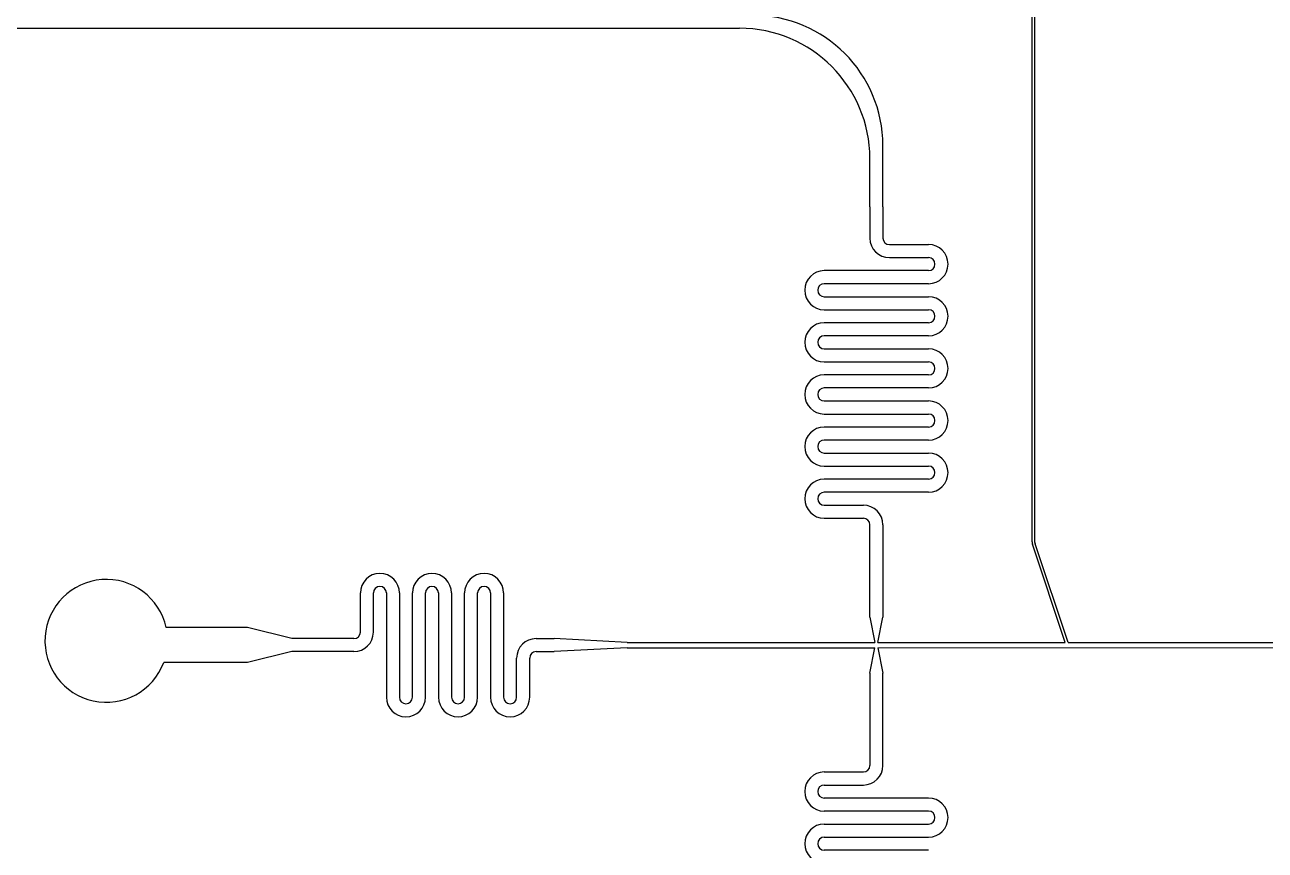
# Model space of a CAD drawing. Extents: x 1225654 to 1325654, y 924838 to 1022543.
# Drawn here: x 1266493 to 1276015, y 1003712 to 1010045 of the extents above; entities that cross this region are included whole.
import ezdxf

# ---------------------------------------------------------------- set-up
doc = ezdxf.new("R2010")
doc.units = 13

msp = doc.modelspace()

# ---------------------------------------------------------------- linework, layer by layer
for p, q in [((1274243.3, 1012261.8), (1274243.3, 1006093.5)), ((1274223.3, 1012061.8), (1274223.3, 1006090.3)), ((1266147.6, 1010018.1), (1271979.9, 1010018.1)), ((1273079.9, 1008647.1), (1273079.9, 1009118.1)), ((1272979.9, 1008647.1), (1272979.9, 1009018.1)), ((1272979.9, 1008647.1), (1272979.9, 1008408.6)), ((1273079.9, 1008647.1), (1273079.9, 1008408.6)), ((1273129.9, 1008358.6), (1273429.9, 1008358.6)), ((1273129.9, 1008258.6), (1273429.9, 1008258.6)), ((1273479.9, 1008208.6), (1273479.9, 1008208.6)), ((1273579.9, 1008208.6), (1273579.9, 1008208.6)), ((1273429.9, 1008158.6), (1272629.9, 1008158.6)), ((1272479.9, 1008008.6), (1272479.9, 1008008.6)), ((1272579.9, 1008008.6), (1272579.9, 1008008.6)), ((1273429.9, 1008058.6), (1272629.9, 1008058.6)), ((1272629.9, 1007958.6), (1273429.9, 1007958.6)), ((1272629.9, 1007858.6), (1273429.9, 1007858.6)), ((1273429.9, 1007758.6), (1272629.9, 1007758.6)), ((1273479.9, 1007808.6), (1273479.9, 1007808.6)), ((1273579.9, 1007808.6), (1273579.9, 1007808.6)), ((1273429.9, 1007658.6), (1272629.9, 1007658.6)), ((1272479.9, 1007608.6), (1272479.9, 1007608.6)), ((1272579.9, 1007608.6), (1272579.9, 1007608.6)), ((1272629.9, 1007558.6), (1273429.9, 1007558.6)), ((1272629.9, 1007458.6), (1273429.9, 1007458.6)), ((1273429.9, 1007358.6), (1272629.9, 1007358.6)), ((1273479.9, 1007408.6), (1273479.9, 1007408.6)), ((1273579.9, 1007408.6), (1273579.9, 1007408.6)), ((1273429.9, 1007258.6), (1272629.9, 1007258.6)), ((1272479.9, 1007208.6), (1272479.9, 1007208.6)), ((1272579.9, 1007208.6), (1272579.9, 1007208.6)), ((1272629.9, 1007158.6), (1273429.9, 1007158.6)), ((1272629.9, 1007058.6), (1273429.9, 1007058.6)), ((1273479.9, 1007008.6), (1273479.9, 1007008.6)), ((1273579.9, 1007008.6), (1273579.9, 1007008.6)), ((1273429.9, 1006958.6), (1272629.9, 1006958.6)), ((1272479.9, 1006808.6), (1272479.9, 1006808.6)), ((1272579.9, 1006808.6), (1272579.9, 1006808.6)), ((1273429.9, 1006858.6), (1272629.9, 1006858.6)), ((1272629.9, 1006758.6), (1273429.9, 1006758.6)), ((1272629.9, 1006658.6), (1273429.9, 1006658.6)), ((1273479.9, 1006608.6), (1273479.9, 1006608.6)), ((1273579.9, 1006608.6), (1273579.9, 1006608.6)), ((1273429.9, 1006558.6), (1272629.9, 1006558.6)), ((1272479.9, 1006408.6), (1272479.9, 1006408.6)), ((1272579.9, 1006408.6), (1272579.9, 1006408.6)), ((1273429.9, 1006458.6), (1272629.9, 1006458.6)), ((1272629.9, 1006358.6), (1272929.9, 1006358.6)), ((1272629.9, 1006258.6), (1272929.9, 1006258.6)), ((1272979.9, 1005499.2), (1272979.9, 1006208.6)), ((1273079.9, 1006208.6), (1273079.9, 1005499.2)), ((1274480.3, 1005305.2), (1274228.5, 1006058.6)), ((1274501.4, 1005305.2), (1274248.5, 1006061.8)), ((1269218.4, 1005835.2), (1269218.4, 1005835.2)), ((1269618.4, 1005835.2), (1269618.4, 1005835.2)), ((1270018.4, 1005835.2), (1270018.4, 1005835.2)), ((1270018.4, 1005835.2), (1270018.4, 1005835.2)), ((1269218.4, 1005735.2), (1269218.4, 1005735.2)), ((1269618.4, 1005735.2), (1269618.4, 1005735.2)), ((1270018.4, 1005735.2), (1270018.4, 1005735.2)), ((1270018.4, 1005735.2), (1270018.4, 1005735.2)), ((1269068.4, 1005385.2), (1269068.4, 1005685.2)), ((1269168.4, 1005385.2), (1269168.4, 1005685.2)), ((1269268.4, 1005685.2), (1269268.4, 1004885.2)), ((1269368.4, 1005685.2), (1269368.4, 1004885.2)), ((1269468.4, 1004885.2), (1269468.4, 1005685.2)), ((1269568.4, 1004885.2), (1269568.4, 1005685.2)), ((1269668.4, 1005685.2), (1269668.4, 1004885.2)), ((1269768.4, 1005685.2), (1269768.4, 1004885.2)), ((1269868.4, 1004885.2), (1269868.4, 1005685.2)), ((1269968.4, 1004885.2), (1269968.4, 1005685.2)), ((1270068.4, 1005685.2), (1270068.4, 1004885.2)), ((1270168.4, 1005685.2), (1270168.4, 1004885.2)), ((1272979.9, 1005499.2), (1273018.7, 1005305.2)), ((1273041.1, 1005305.2), (1273079.9, 1005499.2)), ((1268202.5, 1005420.4), (1267578.5, 1005420.4)), ((1268543.4, 1005335.2), (1268202.5, 1005420.4)), ((1269018.4, 1005335.2), (1268543.4, 1005335.2)), ((1270418.4, 1005335.2), (1270555.9, 1005335.2)), ((1271115.8, 1005305.2), (1270555.9, 1005335.2)), ((1271115.8, 1005265.2), (1270555.9, 1005235.2)), ((1271115.8, 1005305.2), (1273018.7, 1005305.2)), ((1271115.8, 1005265.2), (1273018.7, 1005265.2)), ((1272979.9, 1005071.2), (1273018.7, 1005265.2)), ((1273041.1, 1005305.2), (1274223.3, 1005305.2)), ((1273041.1, 1005265.2), (1278606.4, 1005268.2)), ((1273041.1, 1005265.2), (1273079.9, 1005071.2)), ((1274223.3, 1005305.2), (1274480.3, 1005305.2)), ((1274501.4, 1005305.2), (1278606.4, 1005308.2)), ((1268202.5, 1005152.3), (1267559.8, 1005152.3)), ((1268543.4, 1005235.2), (1268202.5, 1005152.3)), ((1269018.4, 1005235.2), (1268543.4, 1005235.2)), ((1270268.4, 1004885.2), (1270268.4, 1005185.2)), ((1270368.4, 1004885.2), (1270368.4, 1005185.2)), ((1270418.4, 1005235.2), (1270555.9, 1005235.2)), ((1270555.9, 1005235.2), (1270555.9, 1005235.2)), ((1272979.9, 1005071.2), (1272979.9, 1004361.7)), ((1273079.9, 1004361.7), (1273079.9, 1005071.2)), ((1269418.4, 1004835.2), (1269418.4, 1004835.2)), ((1269818.4, 1004835.2), (1269818.4, 1004835.2)), ((1270218.4, 1004835.2), (1270218.4, 1004835.2)), ((1269418.4, 1004735.2), (1269418.4, 1004735.2)), ((1269818.4, 1004735.2), (1269818.4, 1004735.2)), ((1270218.4, 1004735.2), (1270218.4, 1004735.2)), ((1272629.9, 1004311.7), (1272929.9, 1004311.7)), ((1272629.9, 1004211.7), (1272929.9, 1004211.7)), ((1272479.9, 1004161.7), (1272479.9, 1004161.7)), ((1272579.9, 1004161.7), (1272579.9, 1004161.7)), ((1273429.9, 1004111.7), (1272629.9, 1004111.7)), ((1273429.9, 1004011.7), (1272629.9, 1004011.7)), ((1273479.9, 1003961.7), (1273479.9, 1003961.7)), ((1273579.9, 1003961.7), (1273579.9, 1003961.7)), ((1272629.9, 1003911.7), (1273429.9, 1003911.7)), ((1272479.9, 1003761.7), (1272479.9, 1003761.7)), ((1272579.9, 1003761.7), (1272579.9, 1003761.7)), ((1272629.9, 1003811.7), (1273429.9, 1003811.7)), ((1273429.9, 1003711.7), (1272629.9, 1003711.7))]:
    msp.add_line(p, q)
msp.add_lwpolyline([(1260678.3, 924838.4), (1290630.1, 924838.4, 6.524121)], format="xyb", close=True)
msp.add_lwpolyline([(1260678.3, 924838.4), (1290630.1, 924838.4, 6.524121)], format="xyb", close=True)
for centre, radius, start, end in [((1272079.9, 1009118.1), 1000, 0, 90), ((1271979.9, 1009018.1), 1000, 0, 90), ((1273129.9, 1008408.6), 150, 180, 270), ((1273129.9, 1008408.6), 50, 180, 270), ((1273429.9, 1008208.6), 150, 0, 90), ((1273429.9, 1008208.6), 50, 0, 90), ((1273429.9, 1008208.6), 50, 270, 0), ((1273429.9, 1008208.6), 150, 270, 0), ((1272629.9, 1008008.6), 150, 90, 180), ((1272629.9, 1008008.6), 150, 180, 270), ((1272629.9, 1008008.6), 50, 90, 180), ((1272629.9, 1008008.6), 50, 180, 270), ((1273429.9, 1007808.6), 150, 0, 90), ((1273429.9, 1007808.6), 50, 0, 90), ((1272629.9, 1007608.6), 150, 90, 180), ((1273429.9, 1007808.6), 50, 270, 0), ((1273429.9, 1007808.6), 150, 270, 0), ((1272629.9, 1007608.6), 50, 90, 180), ((1272629.9, 1007608.6), 150, 180, 270), ((1272629.9, 1007608.6), 50, 180, 270), ((1273429.9, 1007408.6), 150, 0, 90), ((1273429.9, 1007408.6), 50, 0, 90), ((1272629.9, 1007208.6), 150, 90, 180), ((1273429.9, 1007408.6), 50, 270, 0), ((1273429.9, 1007408.6), 150, 270, 0), ((1272629.9, 1007208.6), 50, 90, 180), ((1272629.9, 1007208.6), 150, 180, 270), ((1272629.9, 1007208.6), 50, 180, 270), ((1273429.9, 1007008.6), 150, 0, 90), ((1273429.9, 1007008.6), 50, 0, 90), ((1273429.9, 1007008.6), 50, 270, 0), ((1273429.9, 1007008.6), 150, 270, 0), ((1272629.9, 1006808.6), 150, 90, 180), ((1272629.9, 1006808.6), 150, 180, 270), ((1272629.9, 1006808.6), 50, 90, 180), ((1272629.9, 1006808.6), 50, 180, 270), ((1273429.9, 1006608.6), 150, 0, 90), ((1273429.9, 1006608.6), 50, 0, 90), ((1273429.9, 1006608.6), 50, 270, 0), ((1273429.9, 1006608.6), 150, 270, 0), ((1272629.9, 1006408.6), 150, 90, 180), ((1272629.9, 1006408.6), 150, 180, 270), ((1272629.9, 1006408.6), 50, 90, 180), ((1272629.9, 1006408.6), 50, 180, 270), ((1272929.9, 1006208.6), 150, 0, 90), ((1272929.9, 1006208.6), 50, 0, 90), ((1274323.3, 1006090.3), 100, 180, 198.48587), ((1274343.3, 1006093.5), 100, 180, 198.48587), ((1269218.4, 1005685.2), 150, 90, 180), ((1269218.4, 1005685.2), 150, 360, 90), ((1269618.4, 1005685.2), 150, 90, 180), ((1269618.4, 1005685.2), 150, 360, 90), ((1270018.4, 1005685.2), 150, 90, 180), ((1270018.4, 1005685.2), 150, 360, 90), ((1267118.7, 1005317.8), 471.2, 12.58092, 339.43875), ((1269218.4, 1005685.2), 50, 90, 180), ((1269218.4, 1005685.2), 50, 360, 90), ((1269618.4, 1005685.2), 50, 90, 180), ((1269618.4, 1005685.2), 50, 360, 90), ((1270018.4, 1005685.2), 50, 90, 180), ((1270018.4, 1005685.2), 50, 360, 90), ((1269018.4, 1005385.2), 50, 270, 360), ((1269018.4, 1005385.2), 150, 270, 360), ((1270418.4, 1005185.2), 150, 90, 180), ((1270418.4, 1005185.2), 50, 90, 180), ((1269418.4, 1004885.2), 150, 180, 270), ((1269418.4, 1004885.2), 50, 180, 270), ((1269418.4, 1004885.2), 150, 270, 360), ((1269418.4, 1004885.2), 50, 270, 360), ((1269818.4, 1004885.2), 150, 180, 270), ((1269818.4, 1004885.2), 50, 180, 270), ((1269818.4, 1004885.2), 150, 270, 360), ((1269818.4, 1004885.2), 50, 270, 360), ((1270218.4, 1004885.2), 150, 180, 270), ((1270218.4, 1004885.2), 50, 180, 270), ((1270218.4, 1004885.2), 50, 270, 360), ((1270218.4, 1004885.2), 150, 270, 360), ((1272629.9, 1004161.7), 150, 90, 180), ((1272929.9, 1004361.7), 150, 270, 0), ((1272929.9, 1004361.7), 50, 270, 0), ((1272629.9, 1004161.7), 50, 90, 180), ((1272629.9, 1004161.7), 150, 180, 270), ((1272629.9, 1004161.7), 50, 180, 270), ((1273429.9, 1003961.7), 150, 0, 90), ((1273429.9, 1003961.7), 50, 0, 90), ((1273429.9, 1003961.7), 150, 270, 0), ((1273429.9, 1003961.7), 50, 270, 0), ((1272629.9, 1003761.7), 150, 90, 180), ((1272629.9, 1003761.7), 150, 180, 270), ((1272629.9, 1003761.7), 50, 90, 180), ((1272629.9, 1003761.7), 50, 180, 270)]:
    msp.add_arc(centre, radius, start, end)

doc.saveas('drawing.dxf')
